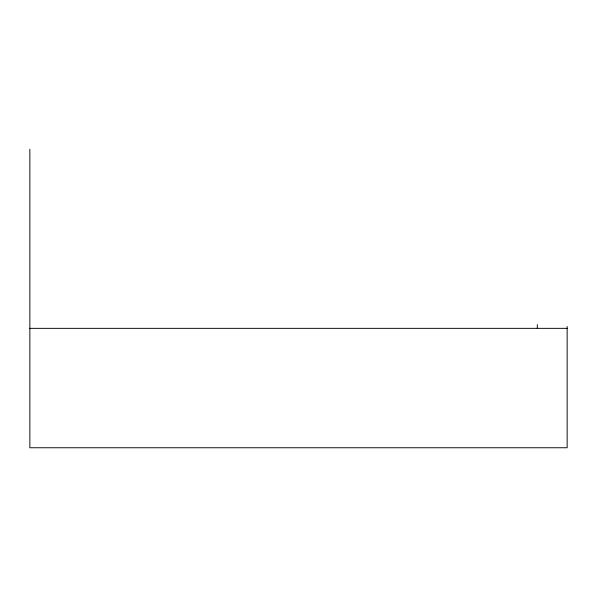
<?xml version="1.0" encoding="UTF-8"?>
<svg xmlns="http://www.w3.org/2000/svg" width="597" height="597" viewBox="0 0 597 597"><rect width="100%" height="100%" fill="white"/><g stroke="black" fill="none" stroke-linecap="round" stroke-linejoin="round"><path stroke-width="0.9" d="M29.85 328.35L567.15 328.35M567.15 326.484L567.15 447.75L29.85 447.75L29.85 149.25M537.3 324.619L537.3 328.35"/></g></svg>
